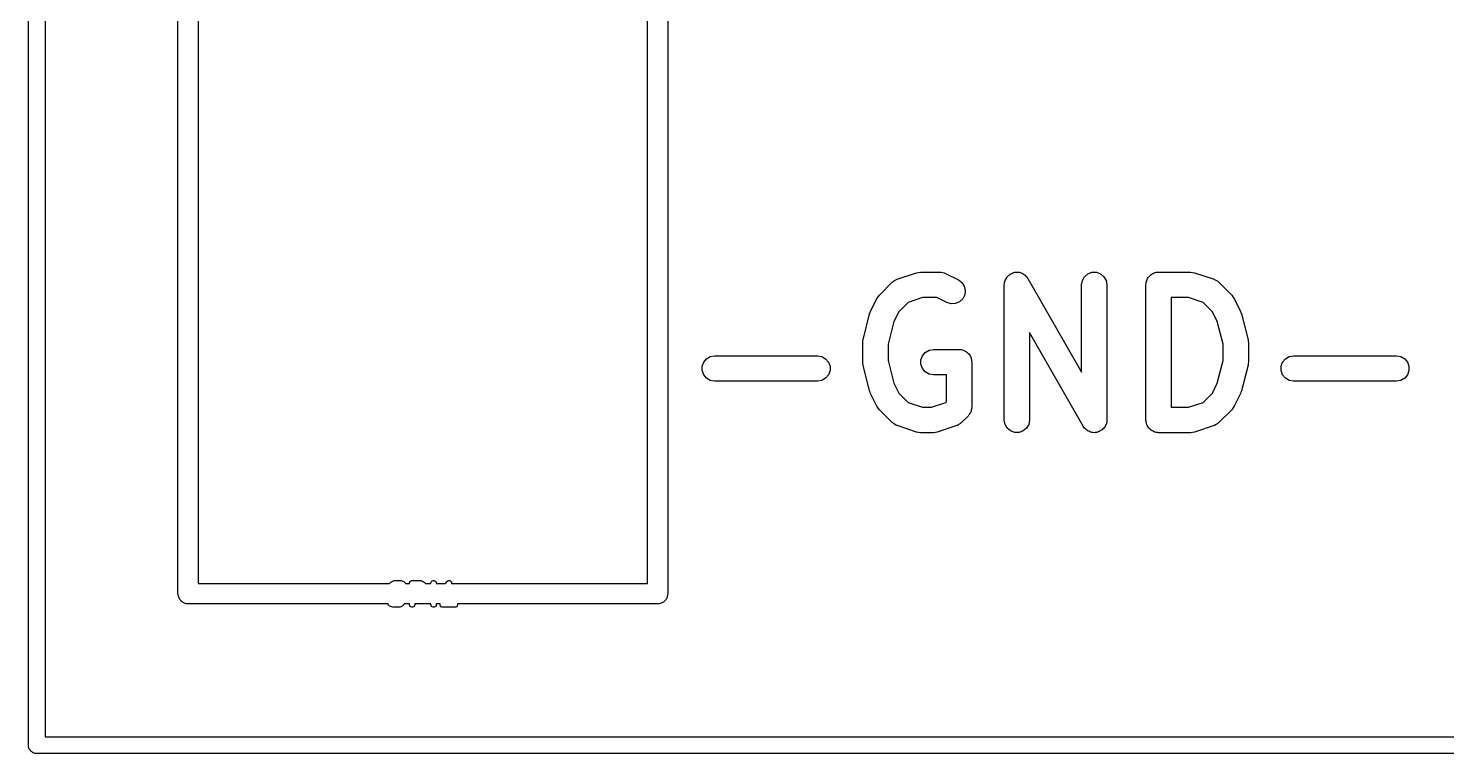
# Model space of a CAD drawing. Extents: x 93.8 to 153.2, y -121.7 to -73.6.
# Drawn here: x 137.75 to 146.14, y -117.53 to -113.23 of the extents above; entities that cross this region are included whole.
import ezdxf

# ---------------------------------------------------------------- set-up
doc = ezdxf.new("R2010")
doc.units = 0
doc.header["$MEASUREMENT"] = 0
doc.layers.add('BLACK', color=7, linetype='CONTINUOUS')

msp = doc.modelspace()

# ---------------------------------------------------------------- linework, layer by layer
at = {"layer": 'Black'}
for p, q in [((137.745, -117.475), (137.745, -100.33)), ((137.845, -100.38), (137.845, -117.425)), ((138.631, -116.579), (138.631, -103.759)), ((138.751, -103.819), (138.751, -116.519)), ((141.411, -116.519), (141.411, -103.819)), ((141.531, -107.638), (141.531, -116.579)), ((142.889, -114.718), (143.004, -114.68)), ((143.004, -114.68), (143.016, -114.678)), ((143.016, -114.678), (143.028, -114.676)), ((143.028, -114.676), (143.142, -114.676)), ((143.142, -114.676), (143.146, -114.677)), ((143.146, -114.677), (143.15, -114.676)), ((143.15, -114.676), (143.159, -114.679)), ((143.159, -114.679), (143.167, -114.68)), ((143.167, -114.68), (143.171, -114.683)), ((143.171, -114.683), (143.175, -114.684)), ((143.175, -114.684), (143.252, -114.722)), ((143.532, -114.719), (143.534, -114.713)), ((143.534, -114.713), (143.538, -114.708)), ((143.538, -114.708), (143.541, -114.703)), ((143.541, -114.703), (143.547, -114.698)), ((143.547, -114.698), (143.551, -114.693)), ((143.551, -114.693), (143.557, -114.69)), ((143.557, -114.69), (143.561, -114.686)), ((143.561, -114.686), (143.568, -114.684)), ((143.568, -114.684), (143.574, -114.68)), ((143.574, -114.68), (143.58, -114.679)), ((143.58, -114.679), (143.586, -114.677)), ((143.586, -114.677), (143.593, -114.677)), ((143.593, -114.677), (143.599, -114.676)), ((143.599, -114.676), (143.606, -114.677)), ((143.606, -114.677), (143.612, -114.677)), ((143.612, -114.677), (143.618, -114.679)), ((143.618, -114.679), (143.625, -114.681)), ((143.625, -114.681), (143.63, -114.684)), ((143.63, -114.684), (143.636, -114.686)), ((143.636, -114.686), (143.642, -114.69)), ((143.642, -114.69), (143.647, -114.694)), ((143.647, -114.694), (143.651, -114.699)), ((143.651, -114.699), (143.656, -114.703)), ((143.656, -114.703), (143.66, -114.709)), ((143.66, -114.709), (143.664, -114.714)), ((143.664, -114.714), (143.981, -115.268)), ((143.986, -114.725), (143.999, -114.703)), ((143.999, -114.703), (144.019, -114.686)), ((144.019, -114.686), (144.043, -114.677)), ((144.043, -114.677), (144.069, -114.677)), ((144.069, -114.677), (144.094, -114.686)), ((144.094, -114.686), (144.114, -114.703)), ((144.114, -114.703), (144.127, -114.725)), ((144.37, -114.72), (144.372, -114.713)), ((144.372, -114.713), (144.376, -114.708)), ((144.376, -114.708), (144.38, -114.703)), ((144.38, -114.703), (144.385, -114.698)), ((144.385, -114.698), (144.389, -114.693)), ((144.389, -114.693), (144.394, -114.69)), ((144.394, -114.69), (144.4, -114.686)), ((144.4, -114.686), (144.406, -114.684)), ((144.406, -114.684), (144.411, -114.68)), ((144.411, -114.68), (144.418, -114.679)), ((144.418, -114.679), (144.424, -114.677)), ((144.424, -114.677), (144.431, -114.677)), ((144.431, -114.677), (144.437, -114.676)), ((144.437, -114.676), (144.627, -114.676)), ((144.627, -114.676), (144.639, -114.678)), ((144.639, -114.678), (144.651, -114.68)), ((144.651, -114.68), (144.766, -114.718)), ((142.784, -114.812), (142.86, -114.736)), ((142.86, -114.736), (142.864, -114.733)), ((142.864, -114.733), (142.867, -114.73)), ((142.867, -114.73), (142.874, -114.726)), ((142.874, -114.726), (142.882, -114.721)), ((142.882, -114.721), (142.886, -114.72)), ((142.886, -114.72), (142.889, -114.718)), ((143.252, -114.722), (143.272, -114.737)), ((143.272, -114.737), (143.287, -114.759)), ((143.287, -114.759), (143.293, -114.785)), ((143.293, -114.785), (143.29, -114.81)), ((143.524, -114.751), (143.525, -114.744)), ((143.524, -115.551), (143.524, -114.751)), ((143.525, -114.738), (143.527, -114.732)), ((143.525, -114.744), (143.525, -114.738)), ((143.527, -114.732), (143.528, -114.725)), ((143.528, -114.725), (143.532, -114.719)), ((143.981, -114.751), (143.986, -114.725)), ((143.981, -115.268), (143.981, -114.751)), ((144.127, -114.725), (144.131, -114.751)), ((144.131, -114.751), (144.131, -115.551)), ((144.362, -114.751), (144.363, -114.744)), ((144.362, -115.551), (144.362, -114.751)), ((144.363, -114.738), (144.365, -114.732)), ((144.363, -114.744), (144.363, -114.738)), ((144.365, -114.732), (144.367, -114.725)), ((144.367, -114.725), (144.37, -114.72)), ((144.766, -114.718), (144.769, -114.72)), ((144.769, -114.72), (144.773, -114.721)), ((144.773, -114.721), (144.781, -114.726)), ((144.781, -114.726), (144.788, -114.73)), ((144.788, -114.73), (144.791, -114.733)), ((144.791, -114.733), (144.795, -114.736)), ((144.795, -114.736), (144.871, -114.812)), ((142.732, -114.908), (142.77, -114.832)), ((142.77, -114.832), (142.777, -114.822)), ((142.777, -114.822), (142.784, -114.812)), ((142.954, -114.855), (142.899, -114.91)), ((143.04, -114.826), (142.954, -114.855)), ((143.124, -114.826), (143.04, -114.826)), ((143.184, -114.856), (143.124, -114.826)), ((143.209, -114.864), (143.184, -114.856)), ((143.235, -114.862), (143.209, -114.864)), ((143.259, -114.852), (143.235, -114.862)), ((143.278, -114.834), (143.259, -114.852)), ((143.29, -114.81), (143.278, -114.834)), ((144.512, -114.826), (144.512, -115.476)), ((144.615, -114.826), (144.512, -114.826)), ((144.701, -114.855), (144.615, -114.826)), ((144.756, -114.91), (144.701, -114.855)), ((144.871, -114.812), (144.878, -114.822)), ((144.878, -114.822), (144.885, -114.832)), ((144.885, -114.832), (144.923, -114.908)), ((142.688, -115.076), (142.726, -114.923)), ((142.726, -114.923), (142.73, -114.916)), ((142.73, -114.916), (142.732, -114.908)), ((142.87, -114.968), (142.836, -115.103)), ((142.899, -114.91), (142.87, -114.968)), ((144.785, -114.968), (144.756, -114.91)), ((144.819, -115.103), (144.785, -114.968)), ((144.923, -114.908), (144.925, -114.916)), ((144.925, -114.916), (144.929, -114.923)), ((144.929, -114.923), (144.967, -115.076)), ((143.991, -115.588), (143.674, -115.033)), ((143.674, -115.033), (143.674, -115.551)), ((142.686, -115.094), (142.687, -115.085)), ((142.686, -115.208), (142.686, -115.094)), ((142.687, -115.085), (142.688, -115.076)), ((142.836, -115.103), (142.836, -115.199)), ((143.078, -115.138), (143.104, -115.133)), ((143.104, -115.133), (143.256, -115.133)), ((143.256, -115.133), (143.263, -115.134)), ((143.263, -115.134), (143.269, -115.134)), ((143.269, -115.134), (143.275, -115.136)), ((143.275, -115.136), (143.282, -115.138)), ((144.819, -115.199), (144.819, -115.103)), ((144.967, -115.076), (144.968, -115.085)), ((144.968, -115.085), (144.969, -115.094)), ((144.969, -115.094), (144.969, -115.208)), ((141.735, -115.233), (141.744, -115.209)), ((141.744, -115.209), (141.76, -115.189)), ((141.76, -115.189), (141.783, -115.176)), ((141.783, -115.176), (141.808, -115.171)), ((141.808, -115.171), (142.418, -115.171)), ((142.418, -115.171), (142.444, -115.176)), ((142.444, -115.176), (142.466, -115.189)), ((142.466, -115.189), (142.483, -115.209)), ((142.483, -115.209), (142.492, -115.233)), ((142.687, -115.217), (142.686, -115.208)), ((142.688, -115.226), (142.687, -115.217)), ((142.836, -115.199), (142.87, -115.334)), ((143.03, -115.195), (143.039, -115.171)), ((143.03, -115.221), (143.03, -115.195)), ((143.039, -115.171), (143.055, -115.151)), ((143.055, -115.151), (143.078, -115.138)), ((143.282, -115.138), (143.287, -115.141)), ((143.287, -115.141), (143.294, -115.143)), ((143.294, -115.143), (143.299, -115.147)), ((143.299, -115.147), (143.304, -115.151)), ((143.304, -115.151), (143.308, -115.156)), ((143.308, -115.156), (143.314, -115.16)), ((143.314, -115.16), (143.317, -115.166)), ((143.317, -115.166), (143.321, -115.171)), ((143.321, -115.171), (143.323, -115.177)), ((143.323, -115.177), (143.327, -115.182)), ((143.327, -115.182), (143.328, -115.189)), ((143.328, -115.189), (143.33, -115.195)), ((143.33, -115.195), (143.33, -115.202)), ((143.33, -115.202), (143.331, -115.208)), ((143.331, -115.208), (143.331, -115.475)), ((144.785, -115.334), (144.819, -115.199)), ((144.968, -115.217), (144.967, -115.226)), ((144.969, -115.208), (144.968, -115.217)), ((145.163, -115.233), (145.172, -115.209)), ((145.172, -115.209), (145.189, -115.189)), ((145.189, -115.189), (145.211, -115.176)), ((145.211, -115.176), (145.237, -115.171)), ((145.237, -115.171), (145.847, -115.171)), ((145.847, -115.171), (145.872, -115.176)), ((145.872, -115.176), (145.895, -115.189)), ((145.895, -115.189), (145.911, -115.209)), ((145.911, -115.209), (145.92, -115.233)), ((141.735, -115.259), (141.735, -115.233)), ((141.744, -115.284), (141.735, -115.259)), ((141.76, -115.304), (141.744, -115.284)), ((141.783, -115.317), (141.76, -115.304)), ((142.466, -115.304), (142.444, -115.317)), ((142.483, -115.284), (142.466, -115.304)), ((142.492, -115.259), (142.483, -115.284)), ((142.492, -115.233), (142.492, -115.259)), ((142.726, -115.379), (142.688, -115.226)), ((143.039, -115.246), (143.03, -115.221)), ((143.055, -115.266), (143.039, -115.246)), ((143.078, -115.279), (143.055, -115.266)), ((143.104, -115.283), (143.078, -115.279)), ((143.181, -115.283), (143.104, -115.283)), ((143.181, -115.444), (143.181, -115.283)), ((144.967, -115.226), (144.929, -115.379)), ((145.163, -115.259), (145.163, -115.233)), ((145.172, -115.284), (145.163, -115.259)), ((145.189, -115.304), (145.172, -115.284)), ((145.211, -115.317), (145.189, -115.304)), ((145.895, -115.304), (145.872, -115.317)), ((145.911, -115.284), (145.895, -115.304)), ((145.92, -115.259), (145.911, -115.284)), ((145.92, -115.233), (145.92, -115.259)), ((141.808, -115.321), (141.783, -115.317)), ((142.418, -115.321), (141.808, -115.321)), ((142.444, -115.317), (142.418, -115.321)), ((142.73, -115.386), (142.726, -115.379)), ((142.732, -115.394), (142.73, -115.386)), ((142.87, -115.334), (142.899, -115.392)), ((144.756, -115.392), (144.785, -115.334)), ((144.925, -115.386), (144.923, -115.394)), ((144.929, -115.379), (144.925, -115.386)), ((145.237, -115.321), (145.211, -115.317)), ((145.847, -115.321), (145.237, -115.321)), ((145.872, -115.317), (145.847, -115.321)), ((142.77, -115.47), (142.732, -115.394)), ((142.777, -115.48), (142.77, -115.47)), ((142.899, -115.392), (142.954, -115.447)), ((142.954, -115.447), (143.04, -115.476)), ((143.092, -115.476), (143.177, -115.447)), ((143.177, -115.447), (143.181, -115.444)), ((144.615, -115.476), (144.701, -115.447)), ((144.701, -115.447), (144.756, -115.392)), ((144.885, -115.47), (144.878, -115.48)), ((144.923, -115.394), (144.885, -115.47)), ((142.784, -115.49), (142.777, -115.48)), ((142.86, -115.566), (142.784, -115.49)), ((143.04, -115.476), (143.092, -115.476)), ((143.309, -115.528), (143.271, -115.566)), ((143.311, -115.525), (143.309, -115.528)), ((143.314, -115.523), (143.311, -115.525)), ((143.318, -115.514), (143.314, -115.523)), ((143.324, -115.506), (143.318, -115.514)), ((143.325, -115.503), (143.324, -115.506)), ((143.327, -115.5), (143.325, -115.503)), ((143.328, -115.491), (143.327, -115.5)), ((143.331, -115.481), (143.328, -115.491)), ((143.331, -115.475), (143.33, -115.478)), ((143.33, -115.478), (143.331, -115.481)), ((143.528, -115.577), (143.524, -115.551)), ((143.674, -115.551), (143.669, -115.577)), ((144.131, -115.551), (144.13, -115.558)), ((144.363, -115.557), (144.362, -115.551)), ((144.512, -115.476), (144.615, -115.476)), ((144.871, -115.49), (144.795, -115.566)), ((144.878, -115.48), (144.871, -115.49)), ((142.864, -115.568), (142.86, -115.566)), ((142.867, -115.572), (142.864, -115.568)), ((142.874, -115.576), (142.867, -115.572)), ((142.882, -115.581), (142.874, -115.576)), ((142.886, -115.582), (142.882, -115.581)), ((142.889, -115.584), (142.886, -115.582)), ((143.004, -115.622), (142.889, -115.584)), ((143.016, -115.624), (143.004, -115.622)), ((143.028, -115.626), (143.016, -115.624)), ((143.104, -115.626), (143.028, -115.626)), ((143.116, -115.624), (143.104, -115.626)), ((143.127, -115.622), (143.116, -115.624)), ((143.242, -115.584), (143.127, -115.622)), ((143.245, -115.582), (143.242, -115.584)), ((143.25, -115.581), (143.245, -115.582)), ((143.257, -115.576), (143.25, -115.581)), ((143.265, -115.572), (143.257, -115.576)), ((143.267, -115.568), (143.265, -115.572)), ((143.271, -115.566), (143.267, -115.568)), ((143.541, -115.599), (143.528, -115.577)), ((143.561, -115.616), (143.541, -115.599)), ((143.586, -115.625), (143.561, -115.616)), ((143.612, -115.625), (143.586, -115.625)), ((143.636, -115.616), (143.612, -115.625)), ((143.656, -115.599), (143.636, -115.616)), ((143.669, -115.577), (143.656, -115.599)), ((143.995, -115.593), (143.991, -115.588)), ((143.999, -115.599), (143.995, -115.593)), ((144.004, -115.603), (143.999, -115.599)), ((144.008, -115.608), (144.004, -115.603)), ((144.013, -115.612), (144.008, -115.608)), ((144.019, -115.616), (144.013, -115.612)), ((144.025, -115.618), (144.019, -115.616)), ((144.03, -115.621), (144.025, -115.618)), ((144.037, -115.622), (144.03, -115.621)), ((144.043, -115.625), (144.037, -115.622)), ((144.049, -115.625), (144.043, -115.625)), ((144.056, -115.626), (144.049, -115.625)), ((144.062, -115.625), (144.056, -115.626)), ((144.069, -115.625), (144.062, -115.625)), ((144.075, -115.623), (144.069, -115.625)), ((144.081, -115.621), (144.075, -115.623)), ((144.087, -115.618), (144.081, -115.621)), ((144.094, -115.616), (144.087, -115.618)), ((144.098, -115.612), (144.094, -115.616)), ((144.104, -115.609), (144.098, -115.612)), ((144.108, -115.603), (144.104, -115.609)), ((144.114, -115.599), (144.108, -115.603)), ((144.117, -115.594), (144.114, -115.599)), ((144.121, -115.589), (144.117, -115.594)), ((144.123, -115.582), (144.121, -115.589)), ((144.127, -115.577), (144.123, -115.582)), ((144.128, -115.57), (144.127, -115.577)), ((144.13, -115.564), (144.128, -115.57)), ((144.13, -115.558), (144.13, -115.564)), ((144.363, -115.564), (144.363, -115.557)), ((144.365, -115.57), (144.363, -115.564)), ((144.367, -115.577), (144.365, -115.57)), ((144.37, -115.582), (144.367, -115.577)), ((144.372, -115.588), (144.37, -115.582)), ((144.376, -115.593), (144.372, -115.588)), ((144.38, -115.599), (144.376, -115.593)), ((144.385, -115.603), (144.38, -115.599)), ((144.389, -115.608), (144.385, -115.603)), ((144.394, -115.612), (144.389, -115.608)), ((144.4, -115.616), (144.394, -115.612)), ((144.406, -115.618), (144.4, -115.616)), ((144.411, -115.621), (144.406, -115.618)), ((144.418, -115.623), (144.411, -115.621)), ((144.424, -115.625), (144.418, -115.623)), ((144.431, -115.625), (144.424, -115.625)), ((144.437, -115.626), (144.431, -115.625)), ((144.627, -115.626), (144.437, -115.626)), ((144.639, -115.624), (144.627, -115.626)), ((144.651, -115.622), (144.639, -115.624)), ((144.766, -115.584), (144.651, -115.622)), ((144.769, -115.582), (144.766, -115.584)), ((144.773, -115.581), (144.769, -115.582)), ((144.781, -115.576), (144.773, -115.581)), ((144.788, -115.572), (144.781, -115.576)), ((144.791, -115.568), (144.788, -115.572)), ((144.795, -115.566), (144.791, -115.568)), ((138.751, -116.519), (139.884, -116.519)), ((139.884, -116.519), (139.885, -116.517)), ((139.885, -116.517), (139.891, -116.511)), ((139.891, -116.511), (139.893, -116.51)), ((139.893, -116.51), (139.895, -116.508)), ((139.895, -116.508), (139.908, -116.502)), ((139.908, -116.502), (139.908, -116.502)), ((139.908, -116.502), (139.909, -116.502)), ((139.909, -116.502), (139.911, -116.501)), ((139.911, -116.501), (139.913, -116.501)), ((139.913, -116.501), (139.914, -116.501)), ((139.914, -116.501), (139.915, -116.501)), ((139.915, -116.501), (139.945, -116.501)), ((139.945, -116.501), (139.947, -116.501)), ((139.947, -116.501), (139.95, -116.501)), ((139.95, -116.501), (139.968, -116.507)), ((139.968, -116.507), (139.973, -116.51)), ((139.973, -116.51), (139.977, -116.514)), ((139.977, -116.514), (139.978, -116.519)), ((139.978, -116.519), (140.002, -116.519)), ((140.002, -116.512), (140.003, -116.511)), ((140.002, -116.514), (140.002, -116.512)), ((140.002, -116.515), (140.002, -116.514)), ((140.002, -116.516), (140.002, -116.515)), ((140.002, -116.519), (140.002, -116.516)), ((140.003, -116.51), (140.004, -116.509)), ((140.003, -116.511), (140.003, -116.51)), ((140.004, -116.509), (140.005, -116.507)), ((140.005, -116.506), (140.006, -116.505)), ((140.005, -116.507), (140.005, -116.506)), ((140.006, -116.505), (140.007, -116.504)), ((140.007, -116.504), (140.009, -116.504)), ((140.009, -116.504), (140.01, -116.503)), ((140.01, -116.503), (140.011, -116.502)), ((140.011, -116.502), (140.012, -116.502)), ((140.012, -116.502), (140.013, -116.501)), ((140.013, -116.501), (140.015, -116.501)), ((140.015, -116.501), (140.016, -116.501)), ((140.016, -116.501), (140.017, -116.501)), ((140.017, -116.501), (140.066, -116.501)), ((140.066, -116.501), (140.067, -116.501)), ((140.067, -116.501), (140.068, -116.501)), ((140.068, -116.501), (140.069, -116.501)), ((140.069, -116.501), (140.071, -116.502)), ((140.071, -116.502), (140.072, -116.502)), ((140.072, -116.502), (140.073, -116.502)), ((140.073, -116.502), (140.085, -116.508)), ((140.085, -116.508), (140.087, -116.51)), ((140.087, -116.51), (140.089, -116.511)), ((140.089, -116.511), (140.095, -116.517)), ((140.095, -116.517), (140.096, -116.519)), ((140.096, -116.519), (140.129, -116.519)), ((140.129, -116.516), (140.13, -116.511)), ((140.129, -116.519), (140.129, -116.516)), ((140.13, -116.511), (140.132, -116.506)), ((140.132, -116.506), (140.137, -116.503)), ((140.137, -116.503), (140.142, -116.501)), ((140.142, -116.501), (140.147, -116.501)), ((140.147, -116.501), (140.152, -116.503)), ((140.152, -116.503), (140.157, -116.506)), ((140.157, -116.506), (140.159, -116.511)), ((140.159, -116.511), (140.16, -116.516)), ((140.16, -116.516), (140.16, -116.519)), ((140.16, -116.519), (140.214, -116.519)), ((140.214, -116.519), (140.222, -116.508)), ((140.222, -116.508), (140.223, -116.507)), ((140.223, -116.506), (140.224, -116.505)), ((140.223, -116.507), (140.223, -116.506)), ((140.224, -116.505), (140.226, -116.504)), ((140.226, -116.504), (140.227, -116.503)), ((140.227, -116.503), (140.229, -116.502)), ((140.227, -116.503), (140.227, -116.503)), ((140.229, -116.502), (140.231, -116.501)), ((140.231, -116.501), (140.232, -116.501)), ((140.232, -116.501), (140.232, -116.501)), ((140.232, -116.501), (140.234, -116.501)), ((140.234, -116.501), (140.236, -116.501)), ((140.236, -116.501), (140.237, -116.501)), ((140.237, -116.501), (140.238, -116.501)), ((140.238, -116.501), (140.24, -116.501)), ((140.24, -116.501), (140.242, -116.502)), ((140.242, -116.502), (140.242, -116.502)), ((140.242, -116.502), (140.243, -116.503)), ((140.243, -116.503), (140.245, -116.504)), ((140.245, -116.504), (140.246, -116.505)), ((140.246, -116.505), (140.247, -116.506)), ((140.247, -116.506), (140.247, -116.506)), ((140.247, -116.506), (140.248, -116.508)), ((140.248, -116.508), (140.249, -116.509)), ((140.249, -116.509), (140.25, -116.51)), ((140.25, -116.51), (140.25, -116.511)), ((140.25, -116.511), (140.25, -116.513)), ((140.25, -116.513), (140.251, -116.515)), ((140.251, -116.515), (140.251, -116.516)), ((140.251, -116.516), (140.251, -116.516)), ((140.251, -116.516), (140.251, -116.519)), ((140.251, -116.519), (141.411, -116.519)), ((138.632, -116.584), (138.631, -116.579)), ((138.632, -116.589), (138.632, -116.584)), ((138.634, -116.594), (138.632, -116.589)), ((138.635, -116.6), (138.634, -116.594)), ((138.637, -116.604), (138.635, -116.6)), ((138.639, -116.609), (138.637, -116.604)), ((138.642, -116.613), (138.639, -116.609)), ((138.645, -116.618), (138.642, -116.613)), ((138.649, -116.621), (138.645, -116.618)), ((138.652, -116.625), (138.649, -116.621)), ((138.657, -116.628), (138.652, -116.625)), ((138.661, -116.631), (138.657, -116.628)), ((138.666, -116.633), (138.661, -116.631)), ((138.67, -116.635), (138.666, -116.633)), ((138.676, -116.636), (138.67, -116.635)), ((138.681, -116.638), (138.676, -116.636)), ((138.686, -116.638), (138.681, -116.638)), ((138.691, -116.639), (138.686, -116.638)), ((139.875, -116.639), (138.691, -116.639)), ((139.875, -116.641), (139.875, -116.639)), ((139.877, -116.646), (139.875, -116.641)), ((139.881, -116.65), (139.877, -116.646)), ((139.968, -116.643), (139.962, -116.649)), ((139.97, -116.641), (139.968, -116.643)), ((139.971, -116.639), (139.97, -116.641)), ((140.002, -116.639), (139.971, -116.639)), ((140.002, -116.643), (140.002, -116.639)), ((140.003, -116.649), (140.002, -116.643)), ((140.033, -116.643), (140.032, -116.649)), ((140.129, -116.639), (140.033, -116.639)), ((140.033, -116.639), (140.033, -116.643)), ((140.129, -116.643), (140.129, -116.639)), ((140.13, -116.649), (140.129, -116.643)), ((140.16, -116.643), (140.159, -116.649)), ((140.184, -116.639), (140.16, -116.639)), ((140.16, -116.639), (140.16, -116.643)), ((140.183, -116.641), (140.184, -116.639)), ((140.183, -116.646), (140.183, -116.641)), ((140.185, -116.651), (140.183, -116.646)), ((140.287, -116.646), (140.285, -116.651)), ((141.471, -116.639), (140.287, -116.639)), ((140.287, -116.639), (140.287, -116.641)), ((140.287, -116.641), (140.287, -116.646)), ((141.476, -116.638), (141.471, -116.639)), ((141.481, -116.638), (141.476, -116.638)), ((141.486, -116.636), (141.481, -116.638)), ((141.492, -116.635), (141.486, -116.636)), ((141.496, -116.633), (141.492, -116.635)), ((141.501, -116.631), (141.496, -116.633)), ((141.505, -116.628), (141.501, -116.631)), ((141.51, -116.625), (141.505, -116.628)), ((141.513, -116.621), (141.51, -116.625)), ((141.517, -116.618), (141.513, -116.621)), ((141.52, -116.613), (141.517, -116.618)), ((141.523, -116.609), (141.52, -116.613)), ((141.525, -116.604), (141.523, -116.609)), ((141.527, -116.6), (141.525, -116.604)), ((141.528, -116.594), (141.527, -116.6)), ((141.53, -116.589), (141.528, -116.594)), ((141.531, -116.579), (141.53, -116.584)), ((141.53, -116.584), (141.53, -116.589)), ((139.885, -116.652), (139.881, -116.65)), ((139.904, -116.659), (139.885, -116.652)), ((139.906, -116.659), (139.904, -116.659)), ((139.909, -116.659), (139.906, -116.659)), ((139.939, -116.659), (139.909, -116.659)), ((139.94, -116.659), (139.939, -116.659)), ((139.941, -116.659), (139.94, -116.659)), ((139.942, -116.659), (139.941, -116.659)), ((139.944, -116.658), (139.942, -116.659)), ((139.945, -116.658), (139.944, -116.658)), ((139.946, -116.658), (139.945, -116.658)), ((139.958, -116.652), (139.946, -116.658)), ((139.96, -116.65), (139.958, -116.652)), ((139.962, -116.649), (139.96, -116.65)), ((140.005, -116.654), (140.003, -116.649)), ((140.01, -116.657), (140.005, -116.654)), ((140.015, -116.659), (140.01, -116.657)), ((140.02, -116.659), (140.015, -116.659)), ((140.025, -116.657), (140.02, -116.659)), ((140.03, -116.654), (140.025, -116.657)), ((140.032, -116.649), (140.03, -116.654)), ((140.132, -116.654), (140.13, -116.649)), ((140.137, -116.657), (140.132, -116.654)), ((140.142, -116.659), (140.137, -116.657)), ((140.147, -116.659), (140.142, -116.659)), ((140.152, -116.657), (140.147, -116.659)), ((140.157, -116.654), (140.152, -116.657)), ((140.159, -116.649), (140.157, -116.654)), ((140.189, -116.656), (140.185, -116.651)), ((140.193, -116.658), (140.189, -116.656)), ((140.199, -116.659), (140.193, -116.658)), ((140.272, -116.659), (140.199, -116.659)), ((140.277, -116.658), (140.272, -116.659)), ((140.282, -116.656), (140.277, -116.658)), ((140.285, -116.651), (140.282, -116.656)), ((137.746, -117.479), (137.745, -117.475)), ((137.746, -117.484), (137.746, -117.479)), ((137.747, -117.488), (137.746, -117.484)), ((137.748, -117.492), (137.747, -117.488)), ((137.845, -117.425), (150.474, -117.425)), ((137.75, -117.496), (137.748, -117.492)), ((137.752, -117.5), (137.75, -117.496)), ((137.755, -117.503), (137.752, -117.5)), ((137.757, -117.507), (137.755, -117.503)), ((137.76, -117.51), (137.757, -117.507)), ((137.763, -117.513), (137.76, -117.51)), ((137.767, -117.515), (137.763, -117.513)), ((137.77, -117.518), (137.767, -117.515)), ((137.774, -117.52), (137.77, -117.518)), ((137.778, -117.522), (137.774, -117.52)), ((137.782, -117.523), (137.778, -117.522)), ((137.786, -117.524), (137.782, -117.523)), ((137.791, -117.524), (137.786, -117.524)), ((137.795, -117.525), (137.791, -117.524)), ((150.495, -117.525), (137.795, -117.525))]:
    msp.add_line(p, q, dxfattribs=at)

doc.saveas('drawing.dxf')
